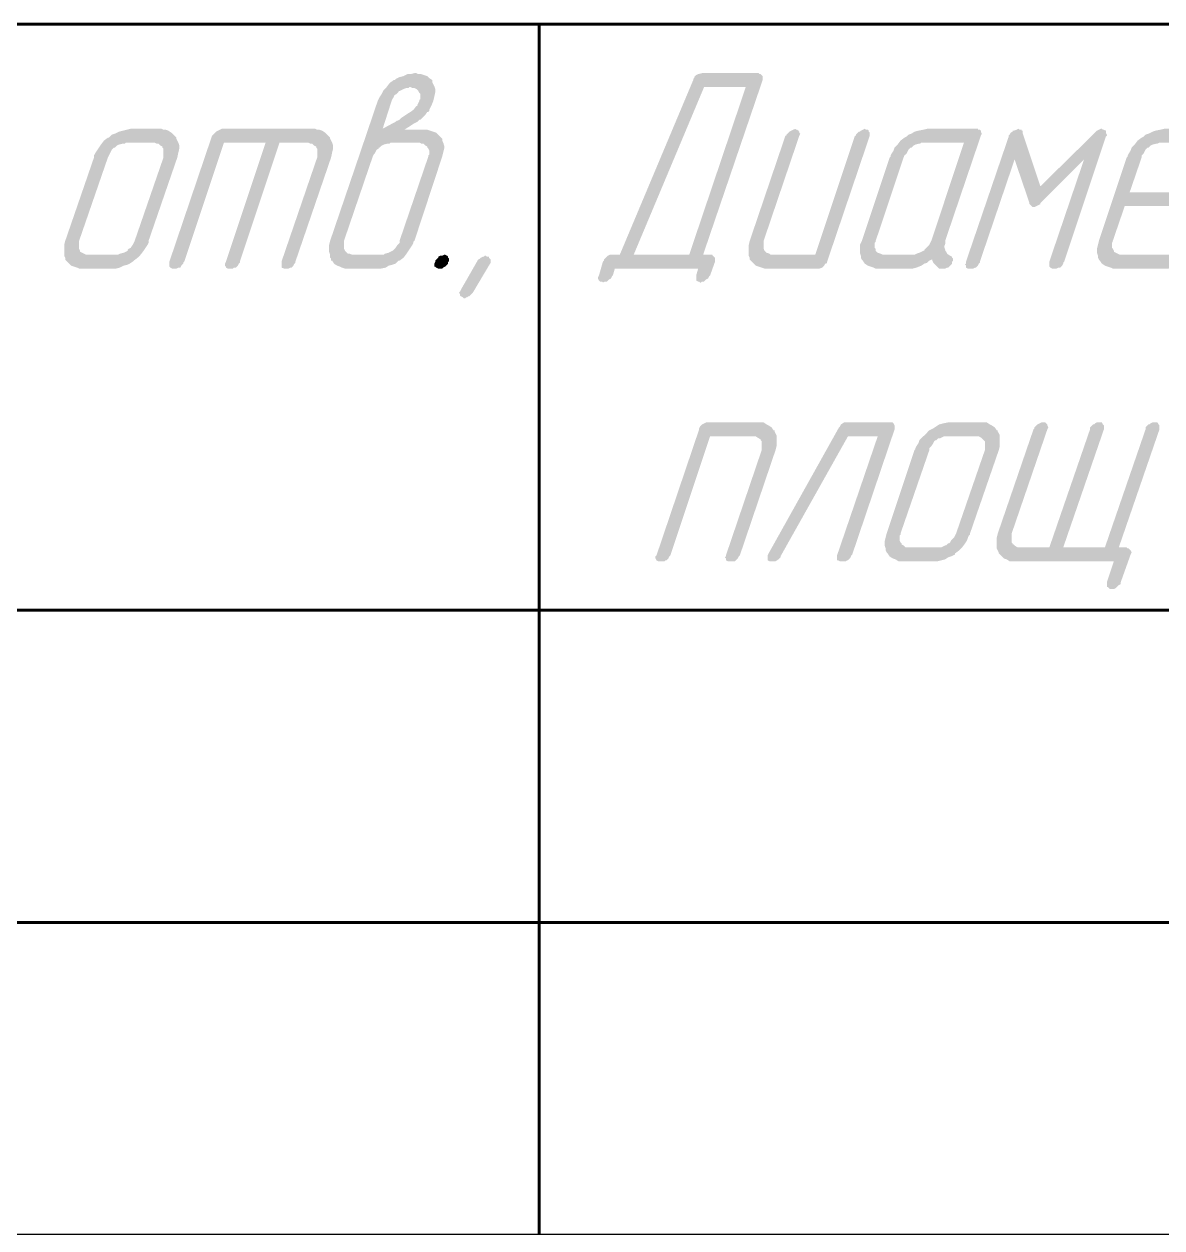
# Paper-space layout 'Layout1' of a CAD drawing. Extents: x -1 to 840, y -1 to 593.
# Drawn here: x 172.11 to 201.25, y 201.18 to 232 of the extents above; entities that cross this region are included whole.
import ezdxf

# ---------------------------------------------------------------- set-up
doc = ezdxf.new("R2010")
doc.units = 0
doc.header["$MEASUREMENT"] = 0
doc.layers.add('PDF _Геометрия', color=7, linetype='CONTINUOUS')
doc.layers.add('PDF _Сплошная заливка', color=7, linetype='CONTINUOUS')

psp = doc.layouts.get("Layout1")

# ---------------------------------------------------------------- hatches: boundary and pattern name
at = {"layer": 'PDF _Сплошная заливка', "transparency": 33554559}
h = psp.add_hatch(color=256, dxfattribs=at)
h.paths.add_polyline_path([(182.006, 230.385), (181.98, 230.385), (181.955, 230.36), (181.904, 230.36), (181.828, 230.334), (181.777, 230.309), (181.726, 230.284), (181.701, 230.284), (181.701, 230.258), (181.675, 230.233), (181.65, 230.207), (181.599, 230.182), (181.574, 230.131), (181.548, 230.08), (181.523, 230.03), (181.294, 229.318), (181.624, 229.496), (181.624, 229.496), (181.65, 229.522), (181.675, 229.522), (181.726, 229.547), (181.777, 229.598), (181.853, 229.649), (181.929, 229.699), (182.006, 229.75), (182.082, 229.801), (182.158, 229.903), (182.183, 229.903), (182.183, 229.928), (182.209, 229.979), (182.234, 230.03), (182.234, 230.03), (182.234, 230.055), (182.26, 230.08), (182.26, 230.106), (182.26, 230.157), (182.26, 230.207), (182.234, 230.233), (182.209, 230.284), (182.209, 230.284), (182.209, 230.284), (182.158, 230.334), (182.107, 230.36), (182.056, 230.36)], flags=0)
h.paths.add_polyline_path([(182.234, 228.963), (181.497, 228.963), (181.472, 228.937), (181.421, 228.937), (181.32, 228.912), (181.269, 228.887), (181.218, 228.836), (181.218, 228.836), (181.193, 228.836), (181.193, 228.81), (181.142, 228.785), (181.091, 228.683), (181.066, 228.658), (181.04, 228.607), (180.303, 226.448), (180.303, 226.448), (180.303, 226.423), (180.303, 226.397), (180.303, 226.347), (180.303, 226.27), (180.303, 226.245), (180.329, 226.194), (180.329, 226.194), (180.354, 226.169), (180.38, 226.143), (180.405, 226.118), (180.456, 226.118), (180.507, 226.093), (180.557, 226.093), (181.269, 226.093), (181.32, 226.093), (181.345, 226.118), (181.447, 226.143), (181.497, 226.169), (181.548, 226.194), (181.548, 226.194), (181.574, 226.22), (181.599, 226.245), (181.624, 226.27), (181.675, 226.347), (181.726, 226.397), (181.726, 226.448), (182.463, 228.607), (182.463, 228.607), (182.463, 228.633), (182.488, 228.658), (182.488, 228.683), (182.488, 228.76), (182.463, 228.81), (182.437, 228.836), (182.437, 228.861), (182.437, 228.861), (182.387, 228.887), (182.361, 228.912), (182.336, 228.937), (182.285, 228.937)], flags=0)
h.paths.add_polyline_path([(182.209, 230.715), (182.285, 230.715), (182.361, 230.69), (182.437, 230.665), (182.488, 230.614), (182.564, 230.563), (182.564, 230.538), (182.564, 230.512), (182.59, 230.461), (182.615, 230.411), (182.641, 230.334), (182.641, 230.258), (182.615, 230.131), (182.59, 230.03), (182.539, 229.903), (182.488, 229.801), (182.488, 229.801), (182.488, 229.776), (182.463, 229.75), (182.437, 229.75), (182.387, 229.674), (182.285, 229.572), (182.285, 229.572), (182.26, 229.547), (182.234, 229.547), (182.209, 229.522), (182.183, 229.496), (182.133, 229.471), (182.082, 229.445), (181.853, 229.293), (182.387, 229.293), (182.437, 229.293), (182.514, 229.268), (182.59, 229.242), (182.666, 229.217), (182.717, 229.166), (182.793, 229.09), (182.793, 229.09), (182.819, 229.064), (182.819, 229.014), (182.844, 228.963), (182.869, 228.887), (182.869, 228.81), (182.844, 228.709), (182.819, 228.607), (182.107, 226.448), (182.082, 226.423), (182.082, 226.397), (182.056, 226.347), (182.006, 226.27), (181.955, 226.194), (181.904, 226.118), (181.828, 226.016), (181.726, 225.94), (181.701, 225.94), (181.675, 225.915), (181.624, 225.864), (181.548, 225.839), (181.447, 225.813), (181.37, 225.762), (181.243, 225.737), (181.142, 225.737), (180.38, 225.737), (180.329, 225.737), (180.253, 225.762), (180.202, 225.788), (180.126, 225.813), (180.049, 225.864), (179.999, 225.94), (179.973, 225.94), (179.973, 225.991), (179.948, 226.016), (179.948, 226.093), (179.922, 226.169), (179.922, 226.245), (179.922, 226.347), (179.948, 226.448), (180.684, 228.607), (181.167, 230.03), (181.167, 230.03), (181.167, 230.03), (181.193, 230.08), (181.218, 230.131), (181.269, 230.207), (181.32, 230.309), (181.396, 230.385), (181.472, 230.487), (181.574, 230.563), (181.599, 230.563), (181.624, 230.588), (181.675, 230.614), (181.726, 230.639), (181.828, 230.665), (181.929, 230.715), (182.006, 230.715), (182.107, 230.741), (182.158, 230.741)], flags=0)
h = psp.add_hatch(color=256, dxfattribs=at)
h.paths.add_polyline_path([(190.592, 230.385), (189.525, 230.385), (187.722, 226.093), (189.144, 226.093)], flags=0)
h.paths.add_polyline_path([(190.948, 230.715), (190.973, 230.715), (190.999, 230.69), (191.024, 230.665), (191.024, 230.614), (191.024, 230.563), (189.5, 226.093), (189.703, 226.093), (189.729, 226.093), (189.754, 226.067), (189.779, 226.042), (189.805, 226.016), (189.805, 225.966), (189.805, 225.915), (189.678, 225.559), (189.678, 225.559), (189.652, 225.534), (189.627, 225.483), (189.576, 225.458), (189.551, 225.432), (189.525, 225.407), (189.474, 225.407), (189.449, 225.381), (189.424, 225.381), (189.398, 225.407), (189.373, 225.407), (189.322, 225.432), (189.322, 225.432), (189.322, 225.458), (189.322, 225.508), (189.322, 225.559), (189.373, 225.737), (187.239, 225.737), (187.188, 225.559), (187.163, 225.559), (187.163, 225.534), (187.137, 225.483), (187.087, 225.458), (187.061, 225.432), (187.036, 225.407), (186.985, 225.407), (186.934, 225.381), (186.934, 225.381), (186.909, 225.407), (186.858, 225.407), (186.832, 225.432), (186.832, 225.432), (186.807, 225.483), (186.807, 225.508), (186.832, 225.559), (186.934, 225.915), (186.934, 225.915), (186.959, 225.94), (186.959, 225.966), (186.985, 225.991), (187.036, 226.042), (187.061, 226.067), (187.112, 226.093), (187.188, 226.093), (187.366, 226.093), (189.246, 230.563), (189.246, 230.563), (189.246, 230.588), (189.271, 230.614), (189.271, 230.639), (189.322, 230.69), (189.373, 230.715), (189.474, 230.741), (190.923, 230.741)], flags=0)
h = psp.add_hatch(color=256, dxfattribs=at)
h.paths.add_polyline_path([(175.451, 228.963), (174.714, 228.963), (174.689, 228.937), (174.638, 228.937), (174.537, 228.912), (174.486, 228.887), (174.435, 228.836), (174.435, 228.836), (174.41, 228.836), (174.384, 228.81), (174.359, 228.785), (174.308, 228.683), (174.282, 228.633), (174.257, 228.582), (173.52, 226.448), (173.52, 226.448), (173.52, 226.423), (173.52, 226.397), (173.52, 226.347), (173.52, 226.27), (173.52, 226.245), (173.546, 226.194), (173.546, 226.194), (173.546, 226.169), (173.597, 226.143), (173.647, 226.118), (173.698, 226.093), (173.749, 226.093), (174.486, 226.093), (174.511, 226.093), (174.562, 226.118), (174.664, 226.143), (174.714, 226.169), (174.765, 226.194), (174.765, 226.194), (174.765, 226.22), (174.791, 226.245), (174.841, 226.27), (174.892, 226.347), (174.918, 226.397), (174.943, 226.448), (175.68, 228.582), (175.68, 228.607), (175.68, 228.607), (175.68, 228.633), (175.68, 228.683), (175.68, 228.76), (175.68, 228.81), (175.654, 228.836), (175.654, 228.861), (175.654, 228.861), (175.604, 228.887), (175.553, 228.937), (175.502, 228.937)], flags=0)
h.paths.add_polyline_path([(175.68, 229.293), (175.731, 229.293), (175.807, 229.268), (175.883, 229.217), (175.934, 229.166), (176.01, 229.09), (176.01, 229.09), (176.01, 229.064), (176.035, 229.014), (176.061, 228.963), (176.086, 228.887), (176.086, 228.81), (176.061, 228.709), (176.035, 228.582), (175.299, 226.448), (175.299, 226.423), (175.299, 226.397), (175.273, 226.347), (175.222, 226.27), (175.172, 226.194), (175.095, 226.093), (175.019, 226.016), (174.918, 225.94), (174.918, 225.94), (174.892, 225.915), (174.816, 225.864), (174.765, 225.839), (174.664, 225.813), (174.562, 225.762), (174.46, 225.737), (174.359, 225.737), (173.597, 225.737), (173.52, 225.737), (173.47, 225.762), (173.393, 225.788), (173.317, 225.813), (173.266, 225.864), (173.19, 225.94), (173.19, 225.94), (173.165, 225.966), (173.165, 226.016), (173.139, 226.067), (173.139, 226.143), (173.139, 226.245), (173.139, 226.347), (173.165, 226.448), (173.901, 228.582), (173.901, 228.607), (173.901, 228.633), (173.927, 228.683), (173.978, 228.76), (174.028, 228.836), (174.079, 228.912), (174.156, 229.014), (174.257, 229.09), (174.282, 229.09), (174.308, 229.115), (174.359, 229.166), (174.435, 229.191), (174.537, 229.242), (174.638, 229.268), (174.74, 229.293), (174.841, 229.318), (175.629, 229.318)], flags=0)
for points in [[(179.617, 229.293), (179.668, 229.293), (179.745, 229.268), (179.821, 229.217), (179.872, 229.166), (179.948, 229.09), (179.948, 229.09), (179.948, 229.064), (179.973, 229.014), (179.999, 228.963), (180.024, 228.887), (180.024, 228.81), (179.999, 228.709), (179.973, 228.582), (179.059, 225.915), (179.059, 225.889), (179.033, 225.864), (179.008, 225.813), (178.957, 225.762), (178.957, 225.762), (178.932, 225.762), (178.881, 225.737), (178.83, 225.737), (178.83, 225.737), (178.805, 225.737), (178.779, 225.737), (178.703, 225.762), (178.703, 225.788), (178.703, 225.813), (178.703, 225.839), (178.703, 225.864), (178.703, 225.915), (179.617, 228.582), (179.617, 228.607), (179.617, 228.607), (179.617, 228.633), (179.617, 228.683), (179.617, 228.76), (179.617, 228.81), (179.592, 228.836), (179.592, 228.861), (179.592, 228.861), (179.541, 228.887), (179.49, 228.937), (179.44, 228.937), (179.389, 228.963), (178.652, 228.963), (177.636, 225.915), (177.636, 225.889), (177.611, 225.864), (177.585, 225.813), (177.534, 225.762), (177.534, 225.762), (177.484, 225.762), (177.458, 225.737), (177.382, 225.737), (177.382, 225.737), (177.356, 225.737), (177.331, 225.737), (177.28, 225.762), (177.28, 225.788), (177.255, 225.813), (177.255, 225.839), (177.255, 225.864), (177.28, 225.915), (178.296, 228.963), (177.229, 228.963), (176.213, 225.915), (176.188, 225.889), (176.188, 225.864), (176.137, 225.813), (176.112, 225.762), (176.086, 225.762), (176.061, 225.762), (176.01, 225.737), (175.959, 225.737), (175.959, 225.737), (175.934, 225.737), (175.908, 225.737), (175.858, 225.762), (175.832, 225.788), (175.832, 225.813), (175.832, 225.839), (175.832, 225.864), (175.832, 225.915), (176.925, 229.141), (176.925, 229.141), (176.95, 229.166), (176.975, 229.191), (177.001, 229.217), (177.026, 229.242), (177.077, 229.268), (177.128, 229.293), (177.179, 229.318), (179.567, 229.318)], [(193.666, 229.293), (193.717, 229.293), (193.742, 229.268), (193.742, 229.242), (193.768, 229.217), (193.768, 229.191), (193.768, 229.141), (192.676, 225.915), (192.676, 225.889), (192.65, 225.864), (192.625, 225.864), (192.599, 225.813), (192.574, 225.788), (192.548, 225.762), (192.472, 225.737), (192.421, 225.737), (191.126, 225.737), (191.075, 225.737), (190.999, 225.762), (190.923, 225.788), (190.846, 225.813), (190.796, 225.864), (190.719, 225.94), (190.719, 225.94), (190.694, 225.966), (190.694, 226.016), (190.669, 226.067), (190.669, 226.143), (190.669, 226.245), (190.669, 226.347), (190.694, 226.448), (191.608, 229.141), (191.634, 229.141), (191.634, 229.166), (191.659, 229.191), (191.71, 229.242), (191.71, 229.242), (191.761, 229.268), (191.812, 229.293), (191.863, 229.318), (191.863, 229.318), (191.888, 229.293), (191.913, 229.293), (191.939, 229.268), (191.964, 229.242), (191.964, 229.217), (191.99, 229.191), (191.964, 229.141), (191.05, 226.448), (191.05, 226.448), (191.05, 226.423), (191.05, 226.397), (191.05, 226.347), (191.05, 226.27), (191.05, 226.245), (191.075, 226.194), (191.075, 226.194), (191.1, 226.169), (191.126, 226.143), (191.202, 226.118), (191.227, 226.093), (191.304, 226.093), (192.371, 226.093), (193.387, 229.141), (193.412, 229.141), (193.412, 229.166), (193.438, 229.191), (193.488, 229.242), (193.514, 229.242), (193.539, 229.268), (193.59, 229.293), (193.641, 229.318), (193.641, 229.318)], [(199.738, 229.293), (199.763, 229.293), (199.814, 229.268), (199.814, 229.242), (199.814, 229.217), (199.84, 229.166), (199.84, 229.141), (199.814, 229.115), (198.747, 225.915), (198.722, 225.889), (198.722, 225.864), (198.696, 225.813), (198.646, 225.762), (198.62, 225.762), (198.595, 225.762), (198.544, 225.737), (198.493, 225.737), (198.493, 225.737), (198.468, 225.737), (198.442, 225.737), (198.392, 225.762), (198.366, 225.788), (198.366, 225.813), (198.366, 225.839), (198.366, 225.864), (198.366, 225.915), (199.255, 228.531), (198.137, 227.413), (198.137, 227.413), (198.137, 227.388), (198.087, 227.363), (198.036, 227.337), (197.985, 227.312), (197.96, 227.312), (197.934, 227.312), (197.909, 227.337), (197.884, 227.363), (197.858, 227.388), (197.858, 227.413), (197.477, 228.531), (196.588, 225.915), (196.588, 225.889), (196.562, 225.864), (196.537, 225.813), (196.486, 225.762), (196.486, 225.762), (196.461, 225.762), (196.41, 225.737), (196.359, 225.737), (196.334, 225.737), (196.334, 225.737), (196.283, 225.737), (196.232, 225.762), (196.232, 225.788), (196.232, 225.813), (196.207, 225.839), (196.232, 225.864), (196.232, 225.915), (197.325, 229.115), (197.325, 229.141), (197.35, 229.166), (197.375, 229.217), (197.426, 229.242), (197.426, 229.268), (197.452, 229.268), (197.528, 229.293), (197.579, 229.318), (197.579, 229.318), (197.604, 229.293), (197.629, 229.293), (197.655, 229.293), (197.655, 229.268), (197.68, 229.268), (197.68, 229.217), (198.137, 227.845), (199.535, 229.217), (199.535, 229.217), (199.56, 229.242), (199.586, 229.268), (199.636, 229.293), (199.687, 229.318), (199.713, 229.318)], [(182.895, 226.093), (182.945, 226.067), (182.971, 226.042), (182.971, 226.016), (182.996, 225.991), (182.996, 225.966), (182.996, 225.915), (182.971, 225.915), (182.971, 225.864), (182.945, 225.839), (182.895, 225.788), (182.895, 225.788), (182.844, 225.762), (182.819, 225.737), (182.742, 225.737), (182.742, 225.737), (182.717, 225.737), (182.666, 225.762), (182.641, 225.788), (182.615, 225.788), (182.615, 225.813), (182.615, 225.864), (182.641, 225.915), (182.641, 225.915), (182.641, 225.94), (182.666, 225.966), (182.717, 226.016), (182.717, 226.042), (182.768, 226.067), (182.819, 226.067), (182.869, 226.093), (182.869, 226.093)], [(183.962, 226.042), (184.013, 226.042), (184.013, 226.016), (184.038, 225.991), (184.063, 225.966), (184.063, 225.94), (184.063, 225.889), (184.063, 225.889), (184.013, 225.813), (183.606, 225.127), (183.555, 225.077), (183.53, 225.051), (183.504, 225.026), (183.479, 225.026), (183.454, 225), (183.428, 225), (183.403, 224.975), (183.377, 224.975), (183.352, 225), (183.301, 225.026), (183.301, 225.026), (183.276, 225.051), (183.276, 225.077), (183.25, 225.127), (183.276, 225.153), (183.276, 225.153), (183.301, 225.204), (183.708, 225.915), (183.733, 225.966), (183.784, 225.991), (183.809, 226.016), (183.809, 226.016), (183.86, 226.042), (183.885, 226.042), (183.911, 226.067), (183.936, 226.067)], [(190.973, 221.8), (191.05, 221.8), (191.126, 221.749), (191.177, 221.724), (191.253, 221.673), (191.304, 221.597), (191.329, 221.597), (191.329, 221.571), (191.354, 221.521), (191.38, 221.47), (191.38, 221.394), (191.38, 221.292), (191.38, 221.19), (191.354, 221.089), (190.44, 218.396), (190.44, 218.396), (190.414, 218.371), (190.389, 218.32), (190.338, 218.269), (190.338, 218.269), (190.313, 218.244), (190.262, 218.244), (190.211, 218.244), (190.186, 218.244), (190.186, 218.244), (190.135, 218.244), (190.084, 218.269), (190.084, 218.269), (190.084, 218.32), (190.059, 218.346), (190.084, 218.371), (190.084, 218.396), (190.999, 221.089), (190.999, 221.089), (190.999, 221.114), (190.999, 221.14), (190.999, 221.19), (190.999, 221.267), (190.999, 221.317), (190.973, 221.343), (190.973, 221.343), (190.973, 221.368), (190.923, 221.394), (190.846, 221.444), (190.821, 221.444), (190.77, 221.444), (189.678, 221.444), (188.662, 218.396), (188.662, 218.396), (188.636, 218.371), (188.611, 218.32), (188.56, 218.269), (188.535, 218.269), (188.509, 218.244), (188.484, 218.244), (188.408, 218.244), (188.408, 218.244), (188.382, 218.244), (188.357, 218.244), (188.306, 218.269), (188.306, 218.269), (188.28, 218.32), (188.28, 218.346), (188.28, 218.371), (188.306, 218.396), (189.398, 221.622), (189.398, 221.648), (189.398, 221.648), (189.424, 221.698), (189.449, 221.724), (189.474, 221.749), (189.525, 221.775), (189.576, 221.8), (189.627, 221.8), (190.923, 221.8)], [(194.327, 221.8), (194.352, 221.8), (194.378, 221.775), (194.403, 221.724), (194.403, 221.698), (194.403, 221.622), (193.311, 218.396), (193.285, 218.396), (193.285, 218.371), (193.26, 218.32), (193.209, 218.269), (193.184, 218.269), (193.158, 218.244), (193.107, 218.244), (193.057, 218.244), (193.057, 218.244), (193.031, 218.244), (193.006, 218.244), (192.955, 218.269), (192.93, 218.269), (192.93, 218.32), (192.93, 218.346), (192.93, 218.371), (192.93, 218.396), (193.971, 221.444), (193.209, 221.444), (191.482, 218.371), (191.482, 218.371), (191.482, 218.346), (191.431, 218.295), (191.354, 218.244), (191.329, 218.244), (191.278, 218.244), (191.253, 218.244), (191.227, 218.244), (191.202, 218.244), (191.151, 218.269), (191.151, 218.295), (191.151, 218.32), (191.151, 218.346), (191.151, 218.396), (191.177, 218.447), (192.98, 221.673), (192.98, 221.673), (193.006, 221.698), (193.031, 221.749), (193.107, 221.8), (193.158, 221.8), (193.209, 221.8), (194.301, 221.8)], [(201.11, 221.8), (201.135, 221.8), (201.161, 221.749), (201.161, 221.749), (201.186, 221.724), (201.186, 221.673), (201.186, 221.622), (200.145, 218.6), (200.348, 218.6), (200.373, 218.574), (200.399, 218.574), (200.424, 218.549), (200.449, 218.523), (200.475, 218.473), (200.449, 218.422), (200.195, 217.711), (200.195, 217.711), (200.195, 217.66), (200.145, 217.634), (200.094, 217.584), (200.094, 217.584), (200.068, 217.558), (200.018, 217.533), (199.967, 217.533), (199.941, 217.533), (199.916, 217.533), (199.89, 217.558), (199.865, 217.584), (199.84, 217.584), (199.84, 217.609), (199.84, 217.66), (199.84, 217.711), (200.018, 218.244), (197.477, 218.244), (197.426, 218.244), (197.35, 218.244), (197.274, 218.295), (197.198, 218.32), (197.147, 218.371), (197.071, 218.447), (197.071, 218.447), (197.071, 218.473), (197.045, 218.523), (197.02, 218.574), (197.02, 218.65), (197.02, 218.752), (197.02, 218.854), (197.045, 218.955), (197.96, 221.622), (197.985, 221.648), (197.985, 221.673), (198.011, 221.698), (198.061, 221.749), (198.061, 221.749), (198.112, 221.775), (198.163, 221.8), (198.214, 221.8), (198.214, 221.8), (198.239, 221.8), (198.265, 221.8), (198.315, 221.749), (198.315, 221.749), (198.315, 221.724), (198.341, 221.673), (198.315, 221.622), (197.401, 218.955), (197.401, 218.93), (197.401, 218.93), (197.401, 218.904), (197.401, 218.854), (197.401, 218.777), (197.401, 218.727), (197.426, 218.701), (197.426, 218.676), (197.452, 218.676), (197.477, 218.65), (197.553, 218.6), (197.579, 218.6), (197.655, 218.6), (198.366, 218.6), (199.408, 221.622), (199.408, 221.648), (199.408, 221.673), (199.433, 221.698), (199.484, 221.749), (199.509, 221.749), (199.535, 221.775), (199.586, 221.8), (199.636, 221.8), (199.636, 221.8), (199.687, 221.8), (199.713, 221.8), (199.738, 221.749), (199.738, 221.749), (199.763, 221.724), (199.763, 221.673), (199.763, 221.622), (198.722, 218.6), (199.789, 218.6), (200.83, 221.622), (200.83, 221.648), (200.83, 221.673), (200.856, 221.698), (200.907, 221.749), (200.932, 221.749), (200.957, 221.775), (201.008, 221.8), (201.059, 221.8), (201.059, 221.8)]]:
    psp.add_hatch(color=256, dxfattribs=at).paths.add_polyline_path(points)
h = psp.add_hatch(color=256, dxfattribs=at)
h.paths.add_polyline_path([(196.181, 228.963), (195.089, 228.963), (195.064, 228.937), (195.038, 228.937), (194.937, 228.912), (194.886, 228.887), (194.835, 228.836), (194.835, 228.836), (194.81, 228.836), (194.784, 228.81), (194.759, 228.785), (194.708, 228.683), (194.657, 228.633), (194.632, 228.582), (193.92, 226.448), (193.92, 226.448), (193.92, 226.423), (193.895, 226.397), (193.895, 226.347), (193.895, 226.27), (193.92, 226.245), (193.92, 226.194), (193.92, 226.194), (193.946, 226.169), (193.971, 226.143), (194.047, 226.118), (194.098, 226.093), (194.149, 226.093), (194.886, 226.093), (194.911, 226.093), (194.962, 226.118), (195.038, 226.143), (195.089, 226.169), (195.14, 226.194), (195.165, 226.194), (195.165, 226.22), (195.191, 226.245), (195.216, 226.27), (195.292, 226.347), (195.318, 226.397), (195.343, 226.448)], flags=0)
h.paths.add_polyline_path([(196.537, 229.293), (196.588, 229.293), (196.613, 229.268), (196.613, 229.242), (196.639, 229.191), (196.613, 229.141), (195.699, 226.448), (195.699, 226.448), (195.699, 226.423), (195.699, 226.397), (195.699, 226.372), (195.673, 226.296), (195.699, 226.22), (195.699, 226.194), (195.724, 226.169), (195.75, 226.118), (195.826, 226.067), (195.826, 226.067), (195.826, 226.067), (195.877, 226.042), (195.877, 226.016), (195.902, 225.991), (195.902, 225.94), (195.877, 225.915), (195.877, 225.889), (195.877, 225.864), (195.826, 225.813), (195.8, 225.788), (195.775, 225.762), (195.75, 225.762), (195.699, 225.737), (195.648, 225.737), (195.597, 225.737), (195.572, 225.737), (195.546, 225.737), (195.495, 225.788), (195.445, 225.839), (195.445, 225.839), (195.419, 225.864), (195.419, 225.864), (195.394, 225.889), (195.368, 225.94), (195.368, 225.966), (195.343, 225.966), (195.292, 225.94), (195.241, 225.889), (195.165, 225.864), (195.089, 225.813), (194.962, 225.762), (194.86, 225.737), (194.733, 225.737), (193.971, 225.737), (193.92, 225.737), (193.87, 225.762), (193.793, 225.788), (193.717, 225.813), (193.641, 225.864), (193.59, 225.94), (193.59, 225.94), (193.565, 225.966), (193.539, 226.016), (193.539, 226.067), (193.514, 226.143), (193.514, 226.245), (193.514, 226.347), (193.565, 226.448), (194.276, 228.582), (194.301, 228.607), (194.301, 228.633), (194.327, 228.683), (194.378, 228.76), (194.403, 228.836), (194.479, 228.912), (194.555, 229.014), (194.657, 229.09), (194.657, 229.09), (194.708, 229.115), (194.759, 229.166), (194.835, 229.191), (194.911, 229.242), (195.013, 229.268), (195.14, 229.293), (195.241, 229.318), (196.537, 229.318)], flags=0)
h = psp.add_hatch(color=256, dxfattribs=at)
h.paths.add_polyline_path([(201.923, 228.963), (201.186, 228.963), (201.135, 228.937), (201.11, 228.937), (201.008, 228.912), (200.957, 228.887), (200.907, 228.836), (200.907, 228.836), (200.881, 228.836), (200.856, 228.81), (200.83, 228.785), (200.78, 228.683), (200.729, 228.633), (200.729, 228.582), (200.424, 227.693), (201.847, 227.693), (202.151, 228.582), (202.151, 228.607), (202.151, 228.607), (202.151, 228.633), (202.151, 228.683), (202.151, 228.76), (202.151, 228.81), (202.126, 228.836), (202.126, 228.861), (202.101, 228.861), (202.075, 228.887), (201.999, 228.937), (201.974, 228.937)], flags=0)
h.paths.add_polyline_path([(202.126, 229.293), (202.202, 229.293), (202.279, 229.268), (202.329, 229.217), (202.405, 229.166), (202.456, 229.09), (202.482, 229.09), (202.482, 229.064), (202.507, 229.014), (202.533, 228.963), (202.533, 228.887), (202.533, 228.81), (202.533, 228.709), (202.507, 228.582), (202.126, 227.515), (202.126, 227.515), (202.126, 227.49), (202.101, 227.464), (202.075, 227.439), (202.05, 227.388), (201.999, 227.363), (201.948, 227.337), (201.897, 227.337), (200.297, 227.337), (199.992, 226.448), (199.992, 226.448), (199.992, 226.423), (199.967, 226.397), (199.967, 226.347), (199.967, 226.27), (199.992, 226.245), (200.018, 226.194), (200.018, 226.194), (200.018, 226.169), (200.068, 226.143), (200.119, 226.118), (200.17, 226.093), (200.221, 226.093), (201.491, 226.093), (201.516, 226.093), (201.542, 226.067), (201.593, 226.042), (201.593, 226.016), (201.593, 225.991), (201.593, 225.966), (201.593, 225.915), (201.593, 225.915), (201.567, 225.864), (201.542, 225.839), (201.516, 225.788), (201.491, 225.788), (201.466, 225.762), (201.415, 225.737), (201.364, 225.737), (200.043, 225.737), (199.992, 225.737), (199.941, 225.762), (199.865, 225.788), (199.789, 225.813), (199.713, 225.864), (199.662, 225.94), (199.662, 225.94), (199.636, 225.966), (199.611, 226.016), (199.611, 226.067), (199.586, 226.143), (199.586, 226.245), (199.611, 226.347), (199.636, 226.448), (200.348, 228.582), (200.373, 228.607), (200.373, 228.633), (200.399, 228.683), (200.449, 228.76), (200.475, 228.836), (200.551, 228.912), (200.627, 229.014), (200.729, 229.09), (200.729, 229.09), (200.78, 229.115), (200.83, 229.166), (200.907, 229.191), (201.008, 229.242), (201.084, 229.268), (201.211, 229.293), (201.313, 229.318), (202.075, 229.318)], flags=0)
h = psp.add_hatch(color=256, dxfattribs=at)
h.paths.add_polyline_path([(196.461, 221.444), (195.75, 221.444), (195.699, 221.444), (195.673, 221.444), (195.572, 221.394), (195.521, 221.394), (195.47, 221.343), (195.47, 221.343), (195.445, 221.343), (195.419, 221.317), (195.394, 221.267), (195.343, 221.19), (195.292, 221.14), (195.292, 221.089), (194.555, 218.955), (194.555, 218.93), (194.555, 218.93), (194.53, 218.904), (194.53, 218.854), (194.53, 218.777), (194.555, 218.727), (194.581, 218.701), (194.581, 218.676), (194.581, 218.676), (194.632, 218.65), (194.682, 218.6), (194.733, 218.6), (194.784, 218.6), (195.521, 218.6), (195.546, 218.6), (195.597, 218.6), (195.699, 218.65), (195.724, 218.65), (195.775, 218.701), (195.8, 218.701), (195.8, 218.701), (195.826, 218.727), (195.851, 218.777), (195.927, 218.854), (195.953, 218.904), (195.978, 218.955), (196.715, 221.089), (196.715, 221.089), (196.715, 221.114), (196.715, 221.14), (196.715, 221.19), (196.715, 221.267), (196.715, 221.317), (196.689, 221.343), (196.689, 221.343), (196.664, 221.368), (196.639, 221.394), (196.562, 221.444), (196.537, 221.444)], flags=0)
h.paths.add_polyline_path([(196.689, 221.8), (196.766, 221.8), (196.842, 221.749), (196.893, 221.724), (196.969, 221.673), (197.02, 221.597), (197.045, 221.597), (197.045, 221.571), (197.071, 221.521), (197.096, 221.47), (197.096, 221.394), (197.096, 221.292), (197.096, 221.19), (197.071, 221.089), (196.334, 218.955), (196.334, 218.93), (196.308, 218.904), (196.283, 218.854), (196.258, 218.777), (196.207, 218.701), (196.131, 218.6), (196.054, 218.523), (195.953, 218.447), (195.953, 218.422), (195.902, 218.396), (195.851, 218.371), (195.775, 218.346), (195.699, 218.295), (195.597, 218.269), (195.495, 218.244), (195.368, 218.244), (194.606, 218.244), (194.555, 218.244), (194.505, 218.244), (194.428, 218.295), (194.352, 218.32), (194.276, 218.371), (194.225, 218.447), (194.225, 218.447), (194.2, 218.473), (194.174, 218.523), (194.174, 218.574), (194.149, 218.65), (194.149, 218.752), (194.174, 218.854), (194.2, 218.955), (194.911, 221.089), (194.937, 221.114), (194.937, 221.14), (194.962, 221.19), (195.013, 221.267), (195.038, 221.343), (195.114, 221.419), (195.191, 221.495), (195.292, 221.597), (195.292, 221.597), (195.343, 221.622), (195.394, 221.648), (195.47, 221.698), (195.546, 221.749), (195.648, 221.775), (195.775, 221.8), (195.877, 221.8), (196.639, 221.8)], flags=0)

# ---------------------------------------------------------------- linework, layer by layer
at = {"layer": 'PDF _Геометрия', "lineweight": 60}
psp.add_lwpolyline([(109.29, 231.997), (109.29, 216.997), (284.916, 216.997), (284.916, 231.997)], close=True, dxfattribs=at)
for points in [[(185.304, 127.997), (185.304, 136.997), (185.304, 144.997), (185.304, 152.997), (185.304, 160.997), (185.304, 168.997), (185.304, 176.997), (185.304, 184.997), (185.304, 192.997), (185.304, 200.997), (185.304, 208.997), (185.304, 216.997), (185.304, 231.997)], [(284.916, 216.997), (109.29, 216.997), (109.29, 208.997), (284.916, 208.997), (109.29, 208.997), (109.29, 200.997), (284.916, 200.997), (109.29, 200.997), (109.29, 192.997), (284.916, 192.997), (109.29, 192.997), (109.29, 184.997), (284.916, 184.997), (109.29, 184.997), (109.29, 176.997), (284.916, 176.997), (109.29, 176.997), (109.29, 168.997), (284.916, 168.997)]]:
    psp.add_lwpolyline(points, dxfattribs=at)

doc.saveas('drawing.dxf')
